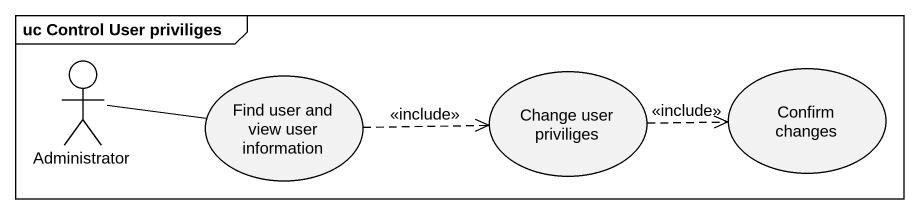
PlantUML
@startuml
mainframe uc Control User priviliges
actor Administrator
usecase "Change user priviliges" as Change_user_priviliges
usecase "Confirm changes" as Confirm_changes
usecase "Find user and view user information" as Find_user_and_view_user
Administrator -right- Find_user_and_view_user
Change_user_priviliges .right.> Confirm_changes : <<include>>
Find_user_and_view_user .right.> Change_user_priviliges : <<include>>
@enduml
